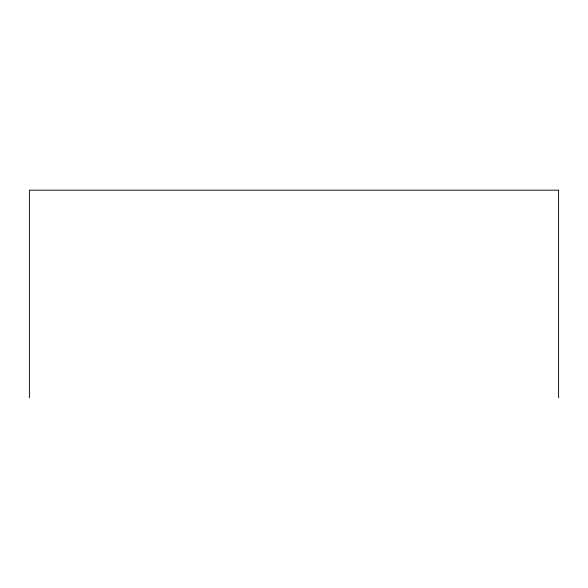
<?xml version="1.0" encoding="UTF-8"?>
<svg xmlns="http://www.w3.org/2000/svg" width="588" height="588" viewBox="0 0 588 588"><rect width="100%" height="100%" fill="white"/><g stroke="black" fill="none" stroke-linecap="round" stroke-linejoin="round"><path stroke-width="0.88" d="M558.6 397.826L558.6 190.174L29.4 190.174L29.4 397.826"/></g></svg>
